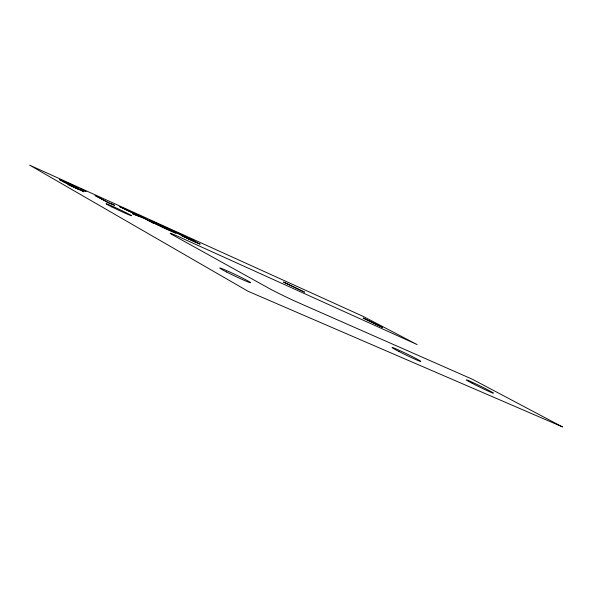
<?xml version="1.0" encoding="UTF-8"?>
<svg xmlns="http://www.w3.org/2000/svg" width="592" height="592" viewBox="0 0 592 592"><rect width="100%" height="100%" fill="white"/><g stroke="black" fill="none" stroke-linecap="round" stroke-linejoin="round"><path stroke-width="0.89" d="M109.572 203.396L110.341 203.618A24.716 0.844 25.3 0 1 114.389 205.239M109.564 203.404L95.023 195.471L107.988 202.383A21.786 0.74 25.3 0 1 110.171 203.256A28.031 0.955 25.3 0 1 112.865 204.388L114.374 205.232M158.316 224.272L157.442 223.865A11.514 0.377 25.4 0 0 156.48 223.436L148.992 220.098A12.047 0.392 25.4 0 1 152.418 221.475L158.915 224.546M158.36 224.153L159.759 224.805M188.286 238.45L173.656 231.28L194.376 240.87L177.067 232.878L189.344 238.946M159.211 224.679L162.837 226.255A12.454 0.407 25.4 0 1 167.27 228.408L168.417 228.978A16.347 0.533 25.4 0 1 169.164 229.356A22.259 0.725 25.3 0 1 174.492 232.16M189.048 238.657L196.714 242.542L181.137 235.387L188.345 238.828M189.84 239.027L190.557 239.36M159.818 224.967L166.766 228.327M191.172 239.797L192.622 240.47M188.537 239.057L193.133 241.188A19.203 0.622 25.4 0 0 195.086 242.076L200.14 244.17L192.807 240.419M174.522 232.168L175.75 232.885A16.169 0.525 25.4 0 1 176.216 233.233L176.209 233.255A12.928 0.422 25.4 0 1 174.596 232.723M166.811 228.349A20.047 0.659 25.3 0 1 170.592 230.34M170.644 230.369A18.966 0.622 25.3 0 1 172.427 231.42L155.015 223.576L157.672 224.923A11.67 0.385 25.4 0 0 164.768 228.342L168.542 230.081A15.962 0.518 25.4 0 0 174.618 232.737M382.439 327.354L363.088 317.985L382.417 327.369M304.429 292.1L283.649 282.125L304.429 292.1M63.351 181.389L63.744 181.707A12.721 0.422 25.2 0 0 64.188 181.966L80.416 189.492L83.835 191.749L69.345 185.192L67.947 184.393L79.58 189.655L66.63 183.416A11.463 0.377 25.2 0 1 65.253 182.75L60.576 180.353A15.274 0.511 25.2 0 1 60.021 180.027L59.659 179.798A12.195 0.407 25.2 0 1 59.97 179.731L65.557 182.099A15.718 0.525 25.2 0 1 67.103 182.802L78.536 188.352L63.403 181.396M144.182 218.389L132.763 213.882L138.654 216.006L119.591 206.601L142.147 217.264L137.736 214.822L141.14 216.361L154.135 223.539L144.182 218.389M562.4 426.884L248.033 291.257L29.6 165.116L363.162 316.394L417.145 344.588L179.716 237.155A20.32 0.718 25.4 0 0 172.309 234.721L268.738 288.2A23.532 0.999 25.6 0 0 298.797 302.845L472.394 379.257L562.4 426.884M84.419 190.668L80.512 188.9L86.077 191.601L84.419 190.668M226.573 271.98A17.072 0.777 25.5 0 0 250.527 282.695A17.072 0.777 25.5 0 0 228.327 271.328A17.072 0.777 25.5 0 0 226.573 271.98M111.718 206.852A14.164 0.503 25.2 0 0 131.476 215.71A14.164 0.503 25.2 0 0 112.835 206.423A14.164 0.503 25.2 0 0 111.718 206.852M398.927 351.478A15.969 0.681 25.9 0 0 420.742 361.431A15.969 0.681 25.9 0 0 399.474 350.434A15.969 0.681 25.9 0 0 398.927 351.478M472.224 383.298A15.029 0.585 26.1 0 0 493.402 393.169A15.029 0.585 26.1 0 0 474.236 383.157A15.029 0.585 26.1 0 0 472.224 383.298"/></g></svg>
